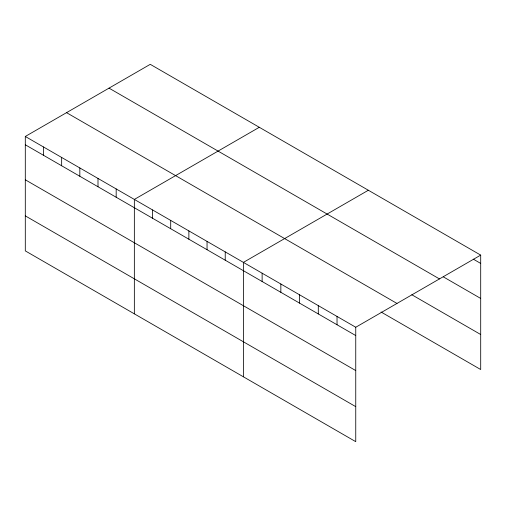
<?xml version="1.0" encoding="UTF-8"?>
<svg xmlns="http://www.w3.org/2000/svg" width="506" height="506" viewBox="0 0 506 506"><rect width="100%" height="100%" fill="white"/><g stroke="black" fill="none" stroke-linecap="round" stroke-linejoin="round"><path stroke-width="0.76" d="M25.3 136.468L355.75 327.249L355.75 441.668L25.3 250.887L25.3 136.468L150.25 64.332L480.7 255.113L480.7 369.532L381.05 312M259.3 127.291L134.349 199.427L134.349 313.846M368.349 190.25L243.399 262.386L243.399 376.806M355.75 327.249L480.7 255.113M473.344 259.173L480.7 263.424M443.25 276.82L480.7 298.439M109.018 88.133L439.467 278.92M411.814 294.745L480.7 334.517M66.533 112.661L396.982 303.448M25.3 144.779L355.75 335.56M25.3 179.794L355.75 370.575M25.3 215.872L355.75 406.653M337.028 316.44L337.028 324.751M318.299 305.63L318.299 313.941M299.577 294.821L299.577 303.126M280.849 284.005L280.849 292.316M262.127 273.196L262.127 281.507M225.227 251.893L225.227 260.204M207.049 241.4L207.049 249.711M188.877 230.907L188.877 239.218M170.699 220.414L170.699 228.725M152.527 209.92L152.527 218.231M116.178 188.934L116.178 197.245M98 178.441L98 186.752M79.828 167.948L79.828 176.259M61.65 157.455L61.65 165.766M43.478 146.961L43.478 155.272"/></g></svg>
